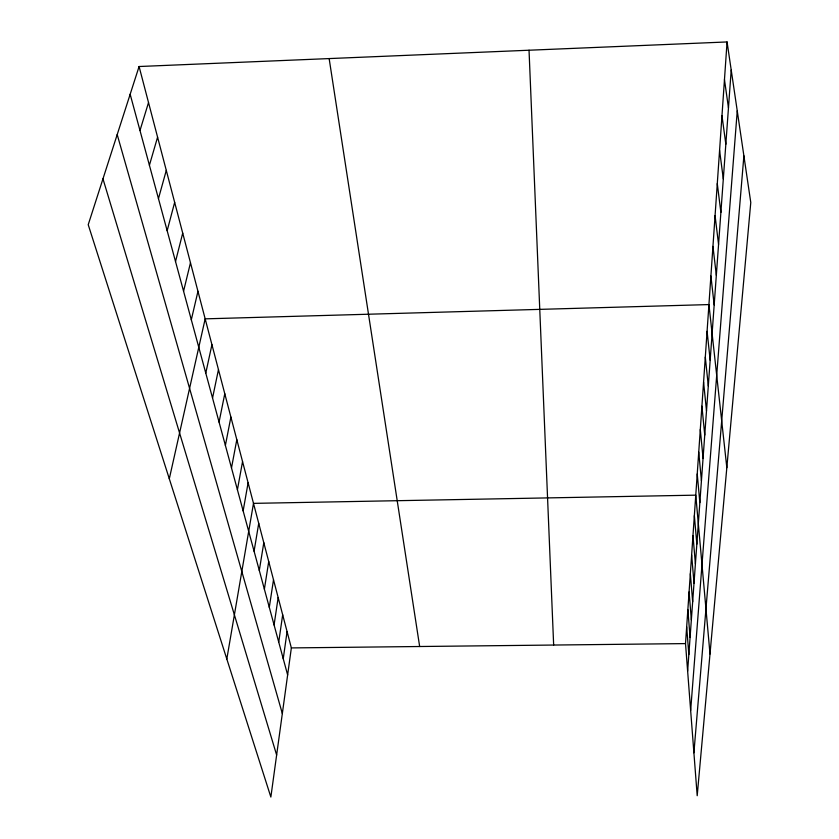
<?xml version="1.0" encoding="UTF-8"?>
<svg xmlns="http://www.w3.org/2000/svg" width="839" height="839" viewBox="0 0 839 839"><rect width="100%" height="100%" fill="white"/><g stroke="black" fill="none" stroke-linecap="round" stroke-linejoin="round"><path stroke-width="1.26" d="M727.067 41.95L750.779 202.493L697.199 795.718L685.515 643.597L727.067 41.95L139.085 66.522L88.221 224.695L270.861 797.05L291.353 647.918L139.085 66.522M687.634 671.148L731.209 70.025M690.654 710.497L737.25 110.874M693.905 752.803L743.889 155.813M283.246 658.762L287.074 631.589M278.726 642.108L282.68 614.798M274.08 624.971L278.16 597.536M269.298 607.342L273.514 579.78M264.379 589.188L268.721 561.511M259.303 570.489L263.803 542.697M254.081 551.223L258.727 523.326M226.813 659.024L253.493 503.369L695.772 495.157L710.004 653.99M243.142 510.888L248.103 482.792M237.416 489.756L242.555 461.576M231.491 467.942L236.818 439.678M225.387 445.404L230.893 417.077M219.063 422.111L224.779 393.732M212.54 398.032L218.465 369.611M205.775 373.114L211.931 344.661M169.3 478.796L205.167 318.851L708.934 304.578L726.826 467.669M191.313 319.785L197.962 291.311M183.563 291.206L190.474 262.754M175.519 261.537L182.713 233.127M167.16 230.694L174.659 202.367M158.456 198.633L166.29 170.39M149.415 165.262L157.585 137.145M139.987 130.506L148.524 102.557M291.353 647.918L685.515 643.597M102.966 178.833L276.639 755.037M117.198 134.576L282.334 713.559M130.16 94.272L287.641 674.965M329.15 58.583L419.657 646.512M724.466 79.59L728.462 107.906M721.97 115.698L725.84 144.193M719.579 150.338L723.312 178.99M717.282 183.615L720.89 212.393M715.069 215.613L718.562 244.474M712.951 246.393L716.328 275.307M710.906 276.021L714.178 304.977M707.088 331.3L710.172 360.267M705.305 357.12L708.305 386.055M703.575 382.06L706.501 410.953M701.918 406.181L704.75 435.022M700.303 429.505L703.061 458.293M698.74 452.095L701.435 480.799M697.23 473.962L699.852 502.582M694.356 515.702L696.842 544.123M692.972 535.618L695.405 563.934M691.64 554.957L694.01 583.147M690.35 573.719L692.668 601.794M689.092 591.946L691.346 619.895M687.865 609.649L690.078 637.472M686.68 626.859L688.84 654.546M529.031 50.225L553.656 645.044"/></g></svg>
